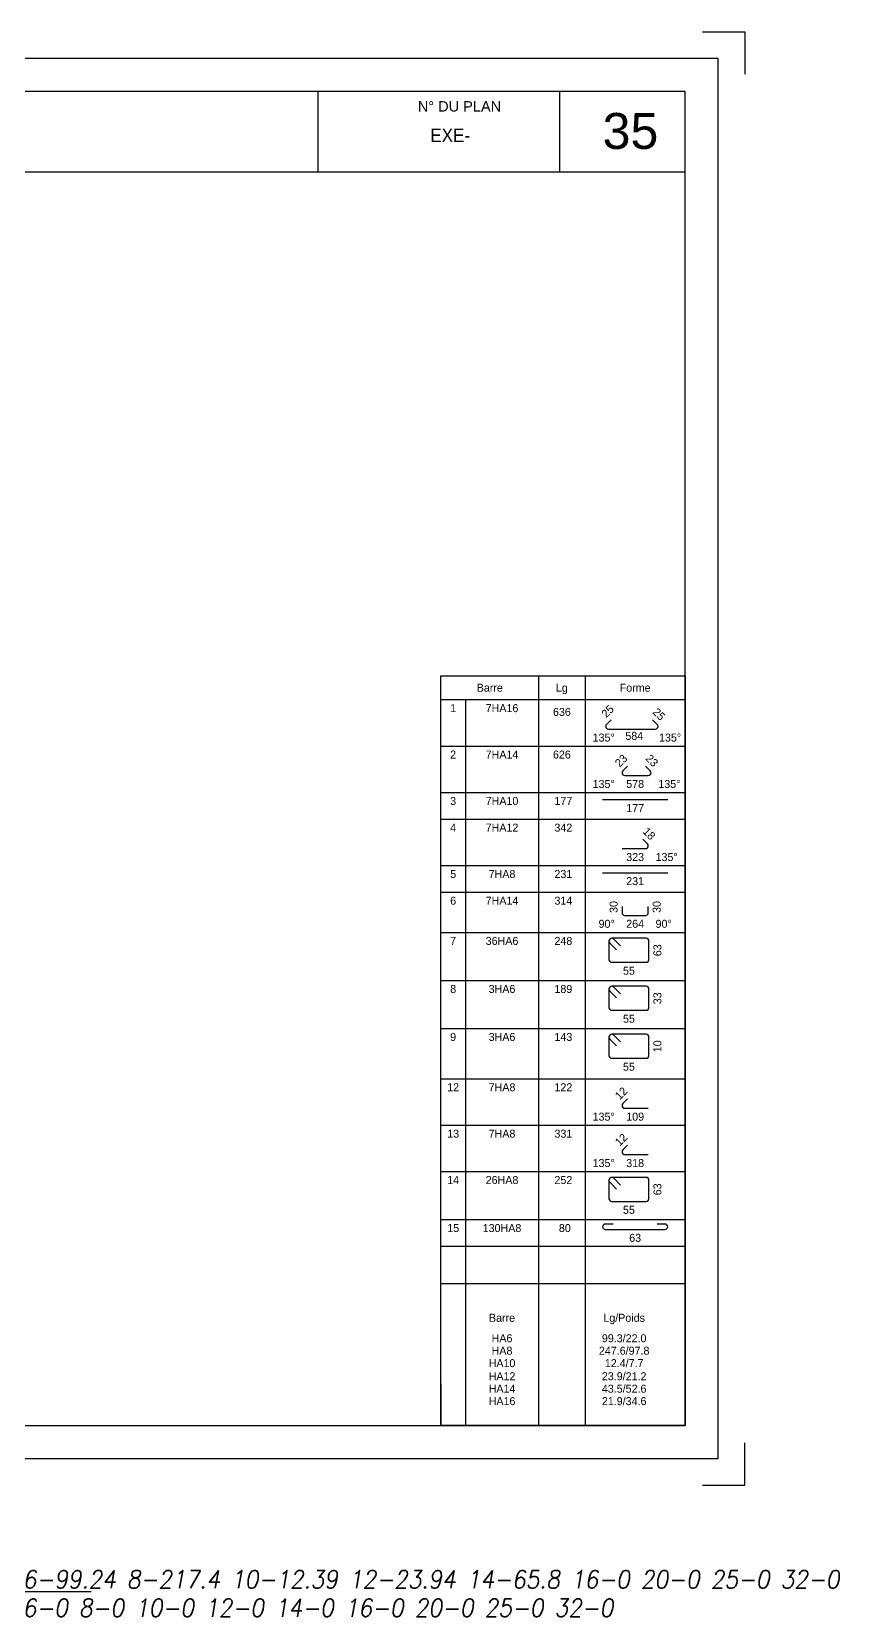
# Model space of a CAD drawing. Extents: x -12912 to 27386, y 1818 to 8189.
# Drawn here: x 26931 to 27386, y 3093 to 3986 of the extents above; entities that cross this region are included whole.
import ezdxf
from ezdxf.enums import TextEntityAlignment as Align

# ---------------------------------------------------------------- set-up
doc = ezdxf.new("R2010")
doc.units = 0
doc.header["$MEASUREMENT"] = 0
doc.layers.get('0').update_dxf_attribs({"linetype": 'CONTINUOUS'})
for name, color, linetype in [('173', 7, 'CONTINUOUS'), ('GO-CARTOUCHE', 7, 'CONTINUOUS'), ('GO-TEXTE', 9, 'CONTINUOUS'), ('STR_TXT', 102, 'CONTINUOUS')]:
    doc.layers.add(name, color=color, linetype=linetype)
doc.styles.add('Tableau', font='romans.shx', dxfattribs={"width": 0.9, "oblique": 10})
doc.styles.add('TEXTEBA', font='ARIAL.TTF')

# ---------------------------------------------------------------- blocks, each defined once
blk = doc.blocks.new('Smallsp')
at = {"layer": 'STR_TXT', "linetype": 'Continuous'}
for points in [[(0, 15), (0, -15)], [(-30, 0), (40, 0)]]:
    blk.add_lwpolyline(points, dxfattribs=at)
at = {"layer": 'STR_TXT', "linetype": 'Continuous', "style": 'Tableau', "oblique": 10, "width": 0.9}
for s, p in [('HA', (-23.6, 1.89)), ('AD', (-22.2, -13.94))]:
    blk.add_text(s, height=10, dxfattribs=at).set_placement(p)
for tag, p in [('SPAD', (1.4, 1.89)), ('SPHA', (1.4, -14.11))]:
    blk.add_attdef(tag, p, '', height=10, dxfattribs=at)

msp = doc.modelspace()

# ---------------------------------------------------------------- linework, layer by layer
for p, q in [((27308.744, 3985.504), (27332.552, 3985.504)), ((27332.552, 3985.504), (27332.552, 3961.697)), ((27332.552, 3168.004), (27332.552, 3191.811)), ((27308.744, 3168.004), (27332.552, 3168.004))]:
    msp.add_line(p, q)
at = {"layer": '173', "color": 173}
for points in [[(27161.493, 3623.327), (27298.993, 3623.327), (27298.993, 3281.392), (27161.493, 3281.392), (27161.493, 3623.327)], [(27161.493, 3302.441), (27298.993, 3302.441), (27298.993, 3201.562), (27161.493, 3201.562), (27161.493, 3302.441)]]:
    msp.add_lwpolyline(points, close=True, dxfattribs=at)
for points in [[(27216.493, 3623.327), (27216.493, 3201.562)], [(27242.618, 3623.327), (27242.618, 3201.562)], [(27298.993, 3623.327), (27298.993, 3238.562)], [(27298.993, 3609.827), (27161.493, 3609.827)], [(27175.243, 3609.827), (27175.243, 3201.562)], [(27254.686, 3595.961), (27257.294, 3598.568)], [(27283.269, 3595.961), (27280.662, 3598.568)], [(27254.228, 3594.854), (27254.228, 3594.854)], [(27255.793, 3593.288), (27268.978, 3593.288)], [(27268.978, 3593.288), (27282.162, 3593.288)], [(27283.728, 3594.854), (27283.728, 3594.854)], [(27161.493, 3583.735), (27298.993, 3583.735)], [(27266.496, 3572.476), (27263.889, 3569.868)], [(27279.287, 3569.868), (27276.68, 3572.476)], [(27263.43, 3568.761), (27263.43, 3568.761)], [(27264.996, 3567.196), (27278.18, 3567.196)], [(27161.493, 3557.643), (27298.993, 3557.643)], [(27252.483, 3553.643), (27289.127, 3553.643)], [(27161.493, 3542.643), (27298.993, 3542.643)], [(27263.43, 3526.103), (27276.615, 3526.103)], [(27277.722, 3528.776), (27275.114, 3531.383)], [(27278.18, 3527.669), (27278.18, 3527.669)], [(27161.493, 3516.55), (27298.993, 3516.55)], [(27252.483, 3512.55), (27289.127, 3512.55)], [(27161.493, 3501.55), (27298.993, 3501.55)], [(27263.43, 3493.603), (27263.43, 3489.915)], [(27278.18, 3489.915), (27278.18, 3493.603)], [(27264.788, 3488.558), (27276.823, 3488.558)], [(27161.493, 3478.923), (27298.993, 3478.923)], [(27256.03, 3474.053), (27256.03, 3463.793)], [(27256.03, 3474.053), (27256.03, 3474.053)], [(27256.505, 3472.907), (27260.323, 3469.089)], [(27257.65, 3475.673), (27257.65, 3475.673)], [(27276.96, 3475.673), (27257.65, 3475.673)], [(27262.614, 3471.38), (27258.796, 3475.198)], [(27278.58, 3463.793), (27278.58, 3474.053)], [(27257.65, 3462.173), (27276.96, 3462.173)], [(27161.493, 3451.923), (27298.993, 3451.923)], [(27256.03, 3447.053), (27256.03, 3436.793)], [(27256.03, 3447.053), (27256.03, 3447.053)], [(27256.505, 3445.907), (27260.323, 3442.089)], [(27257.65, 3448.673), (27257.65, 3448.673)], [(27276.96, 3448.673), (27257.65, 3448.673)], [(27262.614, 3444.38), (27258.796, 3448.198)], [(27278.58, 3436.793), (27278.58, 3447.053)], [(27257.65, 3435.173), (27276.96, 3435.173)], [(27161.493, 3424.923), (27298.993, 3424.923)], [(27256.03, 3420.053), (27256.03, 3409.793)], [(27256.03, 3420.053), (27256.03, 3420.053)], [(27256.505, 3418.907), (27260.323, 3415.089)], [(27257.65, 3421.673), (27257.65, 3421.673)], [(27276.96, 3421.673), (27257.65, 3421.673)], [(27262.614, 3417.38), (27258.796, 3421.198)], [(27278.58, 3409.793), (27278.58, 3420.053)], [(27257.65, 3408.173), (27276.96, 3408.173)], [(27161.493, 3396.626), (27298.993, 3396.626)], [(27266.496, 3385.367), (27263.889, 3382.759)], [(27263.43, 3381.652), (27263.43, 3381.652)], [(27264.996, 3380.087), (27278.18, 3380.087)], [(27161.493, 3370.534), (27298.993, 3370.534)], [(27263.43, 3355.56), (27263.43, 3355.56)], [(27266.496, 3359.274), (27263.889, 3356.667)], [(27264.996, 3353.994), (27278.18, 3353.994)], [(27161.493, 3344.441), (27298.993, 3344.441)], [(27256.03, 3339.571), (27256.03, 3329.311)], [(27256.03, 3339.571), (27256.03, 3339.571)], [(27256.505, 3338.426), (27260.323, 3334.607)], [(27257.65, 3341.191), (27257.65, 3341.191)], [(27276.96, 3341.191), (27257.65, 3341.191)], [(27262.614, 3336.898), (27258.796, 3340.717)], [(27278.58, 3329.311), (27278.58, 3339.571)], [(27257.65, 3327.691), (27276.96, 3327.691)], [(27161.493, 3317.441), (27298.993, 3317.441)], [(27252.483, 3313.441), (27252.483, 3313.441)], [(27258.483, 3314.941), (27253.983, 3314.941)], [(27253.983, 3311.941), (27287.627, 3311.941)], [(27287.627, 3314.941), (27283.127, 3314.941)], [(27289.127, 3313.441), (27289.127, 3313.441)], [(27161.493, 3302.441), (27298.993, 3302.441)], [(27298.993, 3238.562), (27298.993, 3201.562)], [(27161.493, 3225.062), (27161.493, 3201.562)], [(27298.993, 3225.062), (27298.993, 3201.562)]]:
    msp.add_lwpolyline(points, dxfattribs=at)
for centre, radius, start, end in [((27255.793, 3594.854), 1.566, 135, 180), ((27282.162, 3594.854), 1.566, 0, 45), ((27255.793, 3594.854), 1.566, 180, 270), ((27282.162, 3594.854), 1.566, 270, 0), ((27264.996, 3568.761), 1.566, 135, 180), ((27278.18, 3568.761), 1.566, 0, 45), ((27264.996, 3568.761), 1.566, 180, 270), ((27278.18, 3568.761), 1.566, 270, 0), ((27276.615, 3527.669), 1.566, 270, 0), ((27276.615, 3527.669), 1.566, 0, 45), ((27264.788, 3489.915), 1.358, 180, 270), ((27276.823, 3489.915), 1.358, 270, 0), ((27257.65, 3474.053), 1.62, 90, 180), ((27257.65, 3474.053), 1.62, 180, 225), ((27257.65, 3474.053), 1.62, 45, 90), ((27276.96, 3474.053), 1.62, 0, 90), ((27257.65, 3463.793), 1.62, 180, 270), ((27276.96, 3463.793), 1.62, 270, 0), ((27257.65, 3447.053), 1.62, 90, 180), ((27257.65, 3447.053), 1.62, 180, 225), ((27257.65, 3447.053), 1.62, 45, 90), ((27276.96, 3447.053), 1.62, 0, 90), ((27257.65, 3436.793), 1.62, 180, 270), ((27276.96, 3436.793), 1.62, 270, 0), ((27257.65, 3420.053), 1.62, 90, 180), ((27257.65, 3420.053), 1.62, 180, 225), ((27257.65, 3420.053), 1.62, 45, 90), ((27276.96, 3420.053), 1.62, 0, 90), ((27257.65, 3409.793), 1.62, 180, 270), ((27276.96, 3409.793), 1.62, 270, 0), ((27264.996, 3381.652), 1.566, 135, 180), ((27264.996, 3381.652), 1.566, 180, 270), ((27264.996, 3355.56), 1.566, 135, 180), ((27264.996, 3355.56), 1.566, 180, 270), ((27257.65, 3339.571), 1.62, 90, 180), ((27257.65, 3339.571), 1.62, 180, 225), ((27257.65, 3339.571), 1.62, 45, 90), ((27276.96, 3339.571), 1.62, 0, 90), ((27257.65, 3329.311), 1.62, 180, 270), ((27276.96, 3329.311), 1.62, 270, 0), ((27253.983, 3313.441), 1.5, 90, 180), ((27253.983, 3313.441), 1.5, 180, 270), ((27287.627, 3313.441), 1.5, 0, 90), ((27287.627, 3313.441), 1.5, 270, 0)]:
    msp.add_arc(centre, radius, start, end, dxfattribs=at)
at = {"layer": 'GO-CARTOUCHE', "linetype": 'Continuous'}
for points in [[(27317.552, 3183.004), (27317.552, 3970.504), (26203.915, 3970.504), (26203.915, 3183.004)], [(27298.993, 3201.562), (27298.993, 3951.945), (26222.474, 3951.945), (26222.474, 3201.562)]]:
    msp.add_lwpolyline(points, close=True, dxfattribs=at)
at = {"layer": 'GO-TEXTE', "color": 7}
for points in [[(27092.19, 3951.945), (27092.19, 3906.498)], [(27228.249, 3951.945), (27228.249, 3906.498)], [(27298.993, 3906.498), (26222.474, 3906.498)]]:
    msp.add_lwpolyline(points, dxfattribs=at)

# ---------------------------------------------------------------- block references
at = {"layer": 'STR_TXT', "linetype": 'Continuous'}
msp.add_blockref('Smallsp', (26924.655, 3108.234), dxfattribs=at).add_auto_attribs({'SPHA': '6-0 8-0 10-0 12-0 14-0 16-0 20-0 25-0 32-0 ', 'SPAD': '6-99.24 8-217.4 10-12.39 12-23.94 14-65.8 16-0 20-0 25-0 32-0 '})

# ---------------------------------------------------------------- texts
at = {"layer": '173', "color": 173}
for s, p in [('Barre', (27188.993, 3616.577)), ('Lg', (27229.555, 3616.577)), ('Forme', (27270.805, 3616.577)), ('Barre', (27195.868, 3262.214)), ('Lg/Poids', (27264.618, 3262.214))]:
    msp.add_text(s, height=4.5, dxfattribs=at).set_placement(p, align=Align.MIDDLE_CENTER)
for s, p in [('1', (27168.368, 3607.327)), ('7HA16', (27195.868, 3607.327)), ('636', (27229.565, 3605.195)), ('584', (27270.297, 3591.74)), ('2', (27168.368, 3581.235)), ('7HA14', (27195.868, 3581.235)), ('626', (27229.555, 3581.235)), ('578', (27270.805, 3564.696)), ('3', (27168.368, 3555.143)), ('7HA10', (27195.868, 3555.143)), (' 177', (27229.555, 3555.143)), ('177', (27270.805, 3551.143)), ('4', (27168.368, 3540.143)), ('7HA12', (27195.868, 3540.143)), (' 342', (27229.555, 3540.143)), ('323', (27270.805, 3523.603)), ('5', (27168.368, 3514.05)), ('7HA8', (27195.868, 3514.05)), (' 231', (27229.555, 3514.05)), ('231', (27270.805, 3510.05)), ('6', (27168.368, 3499.05)), ('7HA14', (27195.868, 3499.05)), (' 314', (27229.555, 3499.05)), ('264', (27270.805, 3486.058)), ('7', (27168.368, 3476.423)), ('36HA6', (27195.868, 3476.423)), (' 248', (27229.555, 3476.423)), ('55', (27267.305, 3459.673)), ('8', (27168.368, 3449.423)), ('3HA6', (27195.868, 3449.423)), (' 189', (27229.555, 3449.423)), ('55', (27267.305, 3432.673)), ('9', (27168.368, 3422.423)), ('3HA6', (27195.868, 3422.423)), (' 143', (27229.555, 3422.423)), ('55', (27267.305, 3405.673)), ('12', (27168.368, 3394.126)), ('7HA8', (27195.868, 3394.126)), (' 122', (27229.555, 3394.126)), ('109', (27270.805, 3377.587)), ('13', (27168.368, 3368.034)), ('7HA8', (27195.868, 3368.034)), (' 331', (27229.555, 3368.034)), ('318', (27270.805, 3351.494)), ('14', (27168.368, 3341.941)), ('26HA8', (27195.868, 3341.941)), (' 252', (27229.555, 3341.941)), ('55', (27267.305, 3325.191)), ('15', (27168.368, 3314.941)), ('130HA8', (27195.868, 3314.941)), ('  80', (27229.555, 3314.941)), ('63', (27270.805, 3309.441)), ('HA6', (27195.868, 3252.964)), ('99.3/22.0', (27264.618, 3252.964)), ('HA10', (27195.868, 3238.964)), ('HA8', (27195.868, 3245.964)), ('247.6/97.8', (27264.618, 3245.964)), ('12.4/7.7', (27264.618, 3238.964)), ('HA12', (27195.868, 3231.602)), ('23.9/21.2', (27264.618, 3231.602)), ('HA14', (27195.868, 3224.602)), ('43.5/52.6', (27264.618, 3224.602)), ('HA16', (27195.868, 3217.602)), ('21.9/34.6', (27264.618, 3217.602))]:
    msp.add_text(s, height=4.5, dxfattribs=at).set_placement(p, align=Align.TOP_CENTER)
for s, rotation, p in [('25', 45, (27259.283, 3604.092)), ('25', 315, (27285.037, 3597.728)), ('23', 315, (27281.055, 3571.636)), ('18', 315, (27279.49, 3530.544))]:
    msp.add_text(s, height=4.5, rotation=rotation, dxfattribs=at).set_placement(p, align=Align.RIGHT)
for s, p in [('135°', (27259.305, 3590.788)), ('135°', (27259.305, 3564.696)), ('90°', (27259.305, 3486.058)), ('135°', (27259.305, 3377.587)), ('135°', (27259.305, 3351.494))]:
    msp.add_text(s, height=4.5, dxfattribs=at).set_placement(p, align=Align.TOP_RIGHT)
for s, p in [('135°', (27284.242, 3590.788)), ('135°', (27283.871, 3564.696)), ('135°', (27282.305, 3523.603)), ('90°', (27282.305, 3486.058))]:
    msp.add_text(s, height=4.5, dxfattribs=at).set_placement(p, align=Align.TOP_LEFT)
for s, rotation, p in [('23', 45, (27262.121, 3571.636)), ('30', 90, (27260.93, 3489.915)), ('12', 45, (27262.121, 3384.527)), ('12', 45, (27262.121, 3358.435))]:
    msp.add_text(s, height=4.5, rotation=rotation, dxfattribs=at).set_placement(p)
msp.add_text('30', height=4.5, rotation=90, dxfattribs=at).set_placement((27280.68, 3489.915), align=Align.TOP_LEFT)
for s, p in [('63', (27281.08, 3468.923)), ('33', (27281.08, 3441.923)), ('10', (27281.08, 3414.923)), ('63', (27281.08, 3334.441))]:
    msp.add_text(s, height=4.5, rotation=90, dxfattribs=at).set_placement(p, align=Align.TOP_CENTER)
at = {"layer": 'GO-CARTOUCHE', "color": 2, "style": 'TEXTEBA'}
msp.add_text('35', height=20.1986, dxfattribs=at).set_placement((27252.469, 3919.597))
at = {"layer": 'GO-CARTOUCHE', "color": 2, "style": 'TEXTEBA', "width": 0.9}
msp.add_text('EXE-', height=7.6364, dxfattribs=at).set_placement((27166.692, 3923.43), align=Align.CENTER)
at = {"layer": 'GO-TEXTE', "style": 'TEXTEBA'}
msp.add_text('N° DU PLAN', height=5.8564, dxfattribs=at).set_placement((27171.916, 3940.602), align=Align.CENTER)

doc.saveas('drawing.dxf')
